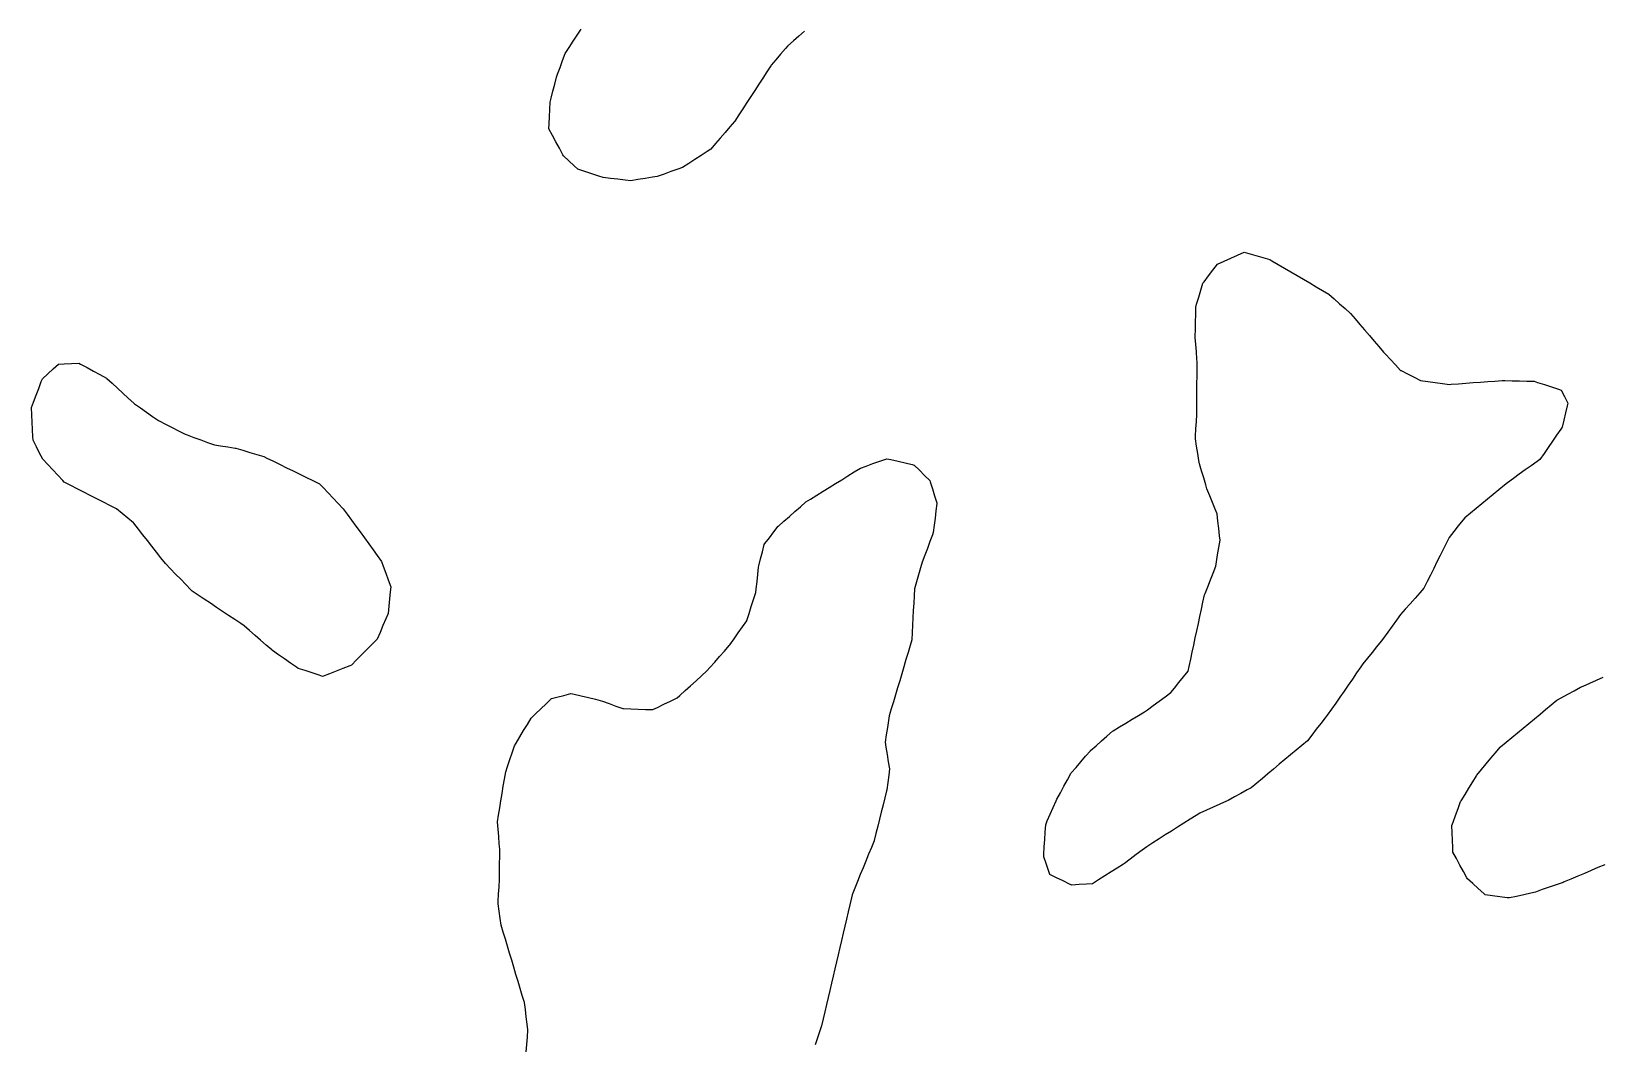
# Model space of a CAD drawing. Header units: millimetres. Extents: x 230 to 3347, y 514 to 5196.
# Drawn here: x 2031.3 to 2245.3, y 1634.4 to 1772.9 of the extents above; entities that cross this region are included whole.
import ezdxf

# ---------------------------------------------------------------- set-up
doc = ezdxf.new("R2010")
doc.units = ezdxf.units.MM
for name, color, linetype in [('ALL_HOLES', 1, 'Continuous'), ('OUTLINE_ISLAND_01_HOLE_04', 1, 'Continuous'), ('OUTLINE_ISLAND_01_HOLE_05', 1, 'Continuous'), ('OUTLINE_ISLAND_01_HOLE_08', 1, 'Continuous'), ('OUTLINE_ISLAND_01_HOLE_10', 1, 'Continuous'), ('OUTLINE_ISLAND_01_HOLE_27', 1, 'Continuous')]:
    doc.layers.add(name, color=color, linetype=linetype)

msp = doc.modelspace()

# ---------------------------------------------------------------- linework, layer by layer
at = {"layer": 'ALL_HOLES'}
for points in [[(2136.831, 1772.8568), (2136.0792, 1772.1975), (2135.3274, 1771.5381), (2134.5756, 1770.8787), (2134.2429, 1770.4931), (2133.5896, 1769.7361), (2132.9362, 1768.979), (2132.2829, 1768.2219), (2132.2348, 1768.1478), (2131.6901, 1767.3092), (2131.1454, 1766.4705), (2130.6007, 1765.6319), (2130.056, 1764.7933), (2129.5113, 1763.9547), (2128.9666, 1763.116), (2128.4219, 1762.2774), (2127.8772, 1761.4388), (2127.3325, 1760.6001), (2127.2987, 1760.5605), (2126.6502, 1759.7994), (2126.0016, 1759.0382), (2125.353, 1758.277), (2124.7045, 1757.5158), (2124.0559, 1756.7547), (2123.5566, 1756.4327), (2122.7161, 1755.8908), (2121.8756, 1755.349), (2121.0352, 1754.8071), (2120.1947, 1754.2652), (2119.5497, 1754.0362), (2118.6074, 1753.7015), (2117.665, 1753.3669), (2116.7227, 1753.0322), (2116.0712, 1752.9277), (2115.0839, 1752.7692), (2114.0965, 1752.6107), (2113.1092, 1752.4522), (2112.3514, 1752.5384), (2111.3579, 1752.6514), (2110.3643, 1752.7645), (2109.3707, 1752.8775), (2108.7638, 1753.0761), (2107.8134, 1753.3871), (2106.863, 1753.6981), (2105.9125, 1754.009), (2105.3817, 1754.5043), (2104.6504, 1755.1865), (2103.9192, 1755.8686), (2103.846, 1756.0041), (2103.37, 1756.8835), (2102.894, 1757.763), (2102.4181, 1758.6424), (2101.9421, 1759.5219), (2101.9719, 1760.1992), (2102.0159, 1761.1982), (2102.06, 1762.1972), (2102.104, 1763.1963), (2102.2354, 1763.7071), (2102.4845, 1764.6756), (2102.7335, 1765.6441), (2102.9826, 1766.6125), (2103.1185, 1766.9864), (2103.46, 1767.9263), (2103.8016, 1768.8662), (2104.1431, 1769.8061), (2104.1564, 1769.8263), (2104.7056, 1770.6621), (2105.2547, 1771.4978), (2105.8039, 1772.3335), (2106.353, 1773.1692)], [(2098.8248, 1633.475), (2098.9107, 1634.4714), (2098.9965, 1635.4677), (2099.0824, 1636.464), (2098.9825, 1637.2364), (2098.8541, 1638.2281), (2098.7258, 1639.2199), (2098.5974, 1640.2116), (2098.3087, 1641.1689), (2098.02, 1642.1263), (2097.7312, 1643.0838), (2097.4425, 1644.0412), (2097.1537, 1644.9986), (2096.865, 1645.956), (2096.5763, 1646.9134), (2096.2875, 1647.8708), (2095.9988, 1648.8282), (2095.71, 1649.7856), (2095.4213, 1650.743), (2095.2853, 1651.6804), (2095.1417, 1652.67), (2094.9981, 1653.6596), (2095.0171, 1653.9908), (2095.0743, 1654.9892), (2095.1315, 1655.9876), (2095.1886, 1656.9859), (2095.1902, 1657.1221), (2095.2014, 1658.122), (2095.2127, 1659.1219), (2095.2239, 1660.1219), (2095.2352, 1661.1218), (2095.1697, 1661.865), (2095.082, 1662.8611), (2094.9943, 1663.8573), (2094.9066, 1664.8534), (2095.0611, 1665.791), (2095.2238, 1666.7777), (2095.3865, 1667.7644), (2095.5492, 1668.7511), (2095.7119, 1669.7377), (2095.8745, 1670.7244), (2096.0372, 1671.7111), (2096.2767, 1672.4219), (2096.5959, 1673.3696), (2096.9152, 1674.3172), (2097.2344, 1675.2649), (2097.4485, 1675.6184), (2097.9664, 1676.4738), (2098.4844, 1677.3292), (2099.0024, 1678.1846), (2099.5203, 1679.04), (2100.1229, 1679.6196), (2100.8437, 1680.3127), (2101.5645, 1681.0059), (2102.2853, 1681.699), (2103.0169, 1681.8913), (2103.9841, 1682.1455), (2104.9513, 1682.3996), (2105.3883, 1682.2967), (2106.3617, 1682.0673), (2107.335, 1681.838), (2108.3084, 1681.6086), (2109.2817, 1681.3793), (2110.1539, 1681.0494), (2111.0892, 1680.6956), (2112.0245, 1680.3418), (2112.1155, 1680.3386), (2113.1149, 1680.3035), (2114.1143, 1680.2684), (2115.1136, 1680.2334), (2116.113, 1680.1983), (2116.7534, 1680.5066), (2117.6544, 1680.9404), (2118.5554, 1681.3742), (2119.4564, 1681.808), (2119.8086, 1682.1267), (2120.5502, 1682.7975), (2121.2917, 1683.4684), (2122.0333, 1684.1393), (2122.7748, 1684.8102), (2123.5164, 1685.4811), (2123.9319, 1685.9512), (2124.5942, 1686.7004), (2125.2564, 1687.4497), (2125.9187, 1688.199), (2126.581, 1688.9482), (2126.6599, 1689.0609), (2127.2335, 1689.88), (2127.8071, 1690.6992), (2128.3808, 1691.5183), (2128.9544, 1692.3374), (2128.9675, 1692.3779), (2129.2741, 1693.3297), (2129.5807, 1694.2815), (2129.8874, 1695.2334), (2130.194, 1696.1852), (2130.2512, 1696.6947), (2130.3627, 1697.6884), (2130.4742, 1698.6822), (2130.5857, 1699.676), (2130.6229, 1699.83), (2130.858, 1700.802), (2131.0931, 1701.774), (2131.3283, 1702.7459), (2131.4424, 1702.8945), (2132.0517, 1703.6875), (2132.6609, 1704.4805), (2133.2702, 1705.2734), (2133.2807, 1705.2827), (2134.0329, 1705.9417), (2134.7851, 1706.6006), (2135.5372, 1707.2596), (2136.2894, 1707.9186), (2137.0416, 1708.5775), (2137.6782, 1708.9724), (2138.5281, 1709.4994), (2139.3779, 1710.0265), (2140.2278, 1710.5535), (2141.0776, 1711.0805), (2141.9274, 1711.6076), (2142.7773, 1712.1346), (2143.6271, 1712.6616), (2144.477, 1713.1887), (2145.2592, 1713.4684), (2146.2008, 1713.8051), (2147.1424, 1714.1418), (2148.084, 1714.4785), (2148.6446, 1714.3496), (2149.6191, 1714.1255), (2150.5937, 1713.9013), (2151.5682, 1713.6772), (2151.8434, 1713.6139), (2152.5505, 1712.9068), (2153.2576, 1712.1997), (2153.9647, 1711.4926), (2154.0247, 1711.3025), (2154.3254, 1710.3488), (2154.6262, 1709.3952), (2154.927, 1708.4415), (2154.9172, 1708.359), (2154.799, 1707.366), (2154.6807, 1706.373), (2154.5625, 1705.38), (2154.4443, 1704.387), (2154.3339, 1704.0953), (2153.9801, 1703.16), (2153.6262, 1702.2247), (2153.2723, 1701.2894), (2152.9185, 1700.3541), (2152.6928, 1699.5762), (2152.4141, 1698.6158), (2152.1354, 1697.6554), (2151.8568, 1696.695), (2151.81, 1695.744), (2151.7609, 1694.7452), (2151.7118, 1693.7464), (2151.6626, 1692.7476), (2151.6135, 1691.7488), (2151.5644, 1690.75), (2151.5153, 1689.7513), (2151.2746, 1688.9434), (2150.9891, 1687.985), (2150.7036, 1687.0266), (2150.4181, 1686.0682), (2150.1326, 1685.1098), (2149.8471, 1684.1515), (2149.5616, 1683.1931), (2149.2761, 1682.2347), (2148.9906, 1681.2763), (2148.7051, 1680.3179), (2148.4196, 1679.3596), (2148.3209, 1678.7296), (2148.166, 1677.7417), (2148.0111, 1676.7537), (2147.8562, 1675.7658), (2147.9727, 1675.0595), (2148.1353, 1674.0728), (2148.298, 1673.0861), (2148.4607, 1672.0995), (2148.3495, 1671.2504), (2148.2196, 1670.2589), (2148.0898, 1669.2673), (2148.0523, 1669.1161), (2147.8116, 1668.1455), (2147.5708, 1667.1749), (2147.3301, 1666.2043), (2147.0894, 1665.2337), (2146.8486, 1664.2631), (2146.6079, 1663.2925), (2146.3672, 1662.3219), (2146.3577, 1662.2986), (2145.9806, 1661.3724), (2145.6034, 1660.4463), (2145.2263, 1659.5201), (2144.8491, 1658.594), (2144.472, 1657.6678), (2144.0949, 1656.7417), (2143.7177, 1655.8155), (2143.3406, 1654.8894), (2143.2525, 1654.5132), (2143.0245, 1653.5395), (2142.7965, 1652.5659), (2142.5686, 1651.5922), (2142.3406, 1650.6186), (2142.1126, 1649.6449), (2141.8846, 1648.6712), (2141.6566, 1647.6976), (2141.4287, 1646.7239), (2141.2007, 1645.7502), (2140.9727, 1644.7766), (2140.7447, 1643.8029), (2140.5167, 1642.8292), (2140.2888, 1641.8556), (2140.0608, 1640.8819), (2139.8328, 1639.9082), (2139.6048, 1638.9346), (2139.3768, 1637.9609), (2139.1489, 1636.9872), (2138.9356, 1636.3322), (2138.6261, 1635.3813), (2138.3166, 1634.4304)], [(2246.1361, 1659.0094), (2245.2161, 1658.6177), (2244.296, 1658.2259), (2243.3759, 1657.8342), (2242.4559, 1657.4424), (2241.5358, 1657.0507), (2240.6157, 1656.6589), (2240.4483, 1656.6004), (2239.5043, 1656.2703), (2238.5604, 1655.9402), (2237.6164, 1655.6101), (2236.6725, 1655.28), (2236.0495, 1655.1379), (2235.0746, 1654.9155), (2234.0996, 1654.6931), (2233.1247, 1654.4707), (2232.8007, 1654.5128), (2231.809, 1654.6418), (2230.8174, 1654.7707), (2229.8257, 1654.8996), (2229.6204, 1655.0857), (2228.8794, 1655.7573), (2228.1384, 1656.4288), (2227.3974, 1657.1003), (2227.3321, 1657.2198), (2226.8528, 1658.0974), (2226.3734, 1658.9751), (2225.894, 1659.8527), (2225.4147, 1660.7303), (2225.3885, 1661.3772), (2225.348, 1662.3763), (2225.3075, 1663.3755), (2225.2671, 1664.3747), (2225.4296, 1664.8171), (2225.7745, 1665.7557), (2226.1195, 1666.6944), (2226.4644, 1667.633), (2226.5429, 1667.7614), (2227.0646, 1668.6146), (2227.5863, 1669.4677), (2228.108, 1670.3209), (2228.6297, 1671.174), (2228.6815, 1671.2367), (2229.3183, 1672.0077), (2229.9552, 1672.7787), (2230.5921, 1673.5497), (2231.2289, 1674.3206), (2231.8658, 1675.0916), (2231.9074, 1675.126), (2232.6782, 1675.7632), (2233.4489, 1676.4004), (2234.2196, 1677.0376), (2234.9903, 1677.6748), (2235.761, 1678.3119), (2236.5317, 1678.9491), (2237.3024, 1679.5863), (2238.0731, 1680.2235), (2238.8439, 1680.8607), (2239.6146, 1681.4979), (2240.2147, 1681.824), (2241.0933, 1682.3015), (2241.972, 1682.779), (2242.8506, 1683.2565), (2243.2075, 1683.4148), (2244.1216, 1683.8204), (2245.0356, 1684.2259), (2245.9497, 1684.6315)]]:
    msp.add_lwpolyline(points, dxfattribs=at)
for points in [[(2240.1949, 1723.8599), (2240.6421, 1722.9654), (2241.0893, 1722.071), (2241.0069, 1721.7094), (2240.7845, 1720.7345), (2240.5622, 1719.7595), (2240.3398, 1718.7845), (2240.1421, 1718.498), (2239.5741, 1717.675), (2239.0062, 1716.8519), (2238.4382, 1716.0289), (2237.8703, 1715.2058), (2237.3023, 1714.3828), (2236.9168, 1714.1071), (2236.1034, 1713.5255), (2235.2899, 1712.9439), (2234.4765, 1712.3623), (2233.663, 1711.7806), (2232.8496, 1711.199), (2232.4391, 1710.8617), (2231.6664, 1710.2269), (2230.8938, 1709.592), (2230.1212, 1708.9572), (2229.3485, 1708.3224), (2228.5759, 1707.6875), (2227.8032, 1707.0527), (2227.0306, 1706.4178), (2226.7638, 1706.0819), (2226.1419, 1705.2988), (2225.5201, 1704.5157), (2224.8982, 1703.7326), (2224.5654, 1703.0621), (2224.1208, 1702.1663), (2223.6762, 1701.2706), (2223.2316, 1700.3748), (2222.7871, 1699.4791), (2222.3425, 1698.5834), (2221.8979, 1697.6876), (2221.4533, 1696.7919), (2220.8949, 1696.1637), (2220.2306, 1695.4162), (2219.5662, 1694.6688), (2218.9018, 1693.9214), (2218.2375, 1693.174), (2217.6957, 1692.4182), (2217.1131, 1691.6055), (2216.5304, 1690.7928), (2215.9478, 1689.98), (2215.6194, 1689.5697), (2214.9945, 1688.789), (2214.3697, 1688.0082), (2213.7448, 1687.2275), (2213.1199, 1686.4468), (2212.8265, 1686.0252), (2212.2552, 1685.2045), (2211.6839, 1684.3837), (2211.1126, 1683.563), (2210.5413, 1682.7423), (2209.97, 1681.9215), (2209.3987, 1681.1008), (2208.8274, 1680.28), (2208.2561, 1679.4593), (2207.9774, 1679.0991), (2207.3655, 1678.3082), (2206.7536, 1677.5173), (2206.1417, 1676.7263), (2205.5298, 1675.9354), (2205.5253, 1675.9317), (2204.7571, 1675.2916), (2203.9888, 1674.6514), (2203.2206, 1674.0113), (2202.4523, 1673.3711), (2201.6841, 1672.731), (2200.9159, 1672.0908), (2200.1476, 1671.4506), (2199.3794, 1670.8105), (2198.6111, 1670.1703), (2197.8429, 1669.5302), (2197.3223, 1669.2444), (2196.4457, 1668.7632), (2195.5691, 1668.2819), (2194.6925, 1667.8007), (2194.4972, 1667.7132), (2193.5847, 1667.3041), (2192.6722, 1666.8951), (2191.7596, 1666.4861), (2190.8471, 1666.077), (2190.3456, 1665.7595), (2189.5007, 1665.2246), (2188.6558, 1664.6897), (2187.8109, 1664.1548), (2186.966, 1663.6199), (2186.1211, 1663.0849), (2185.2762, 1662.55), (2184.4313, 1662.0151), (2183.5864, 1661.4802), (2182.9445, 1660.9948), (2182.1469, 1660.3916), (2181.3492, 1659.7885), (2180.5516, 1659.1854), (2180.4029, 1659.0917), (2179.5569, 1658.5586), (2178.7109, 1658.0254), (2177.8648, 1657.4923), (2177.0188, 1656.9592), (2176.1728, 1656.4261), (2175.3427, 1656.365), (2174.3454, 1656.2917), (2173.3481, 1656.2184), (2173.0586, 1656.3586), (2172.1587, 1656.7947), (2171.2588, 1657.2307), (2170.3588, 1657.6667), (2170.1687, 1658.2184), (2169.8429, 1659.1638), (2169.517, 1660.1092), (2169.5402, 1660.4796), (2169.6024, 1661.4777), (2169.6647, 1662.4758), (2169.727, 1663.4738), (2169.7892, 1664.4719), (2170.0141, 1664.9935), (2170.41, 1665.9118), (2170.8059, 1666.8301), (2171.2018, 1667.7484), (2171.325, 1667.9744), (2171.8036, 1668.8525), (2172.2823, 1669.7305), (2172.7609, 1670.6085), (2173.2395, 1671.4866), (2173.2922, 1671.5479), (2173.9444, 1672.306), (2174.5966, 1673.064), (2175.2487, 1673.8221), (2175.9009, 1674.5802), (2175.9218, 1674.5987), (2176.6686, 1675.2637), (2177.4155, 1675.9287), (2178.1623, 1676.5937), (2178.9092, 1677.2587), (2179.0213, 1677.3264), (2179.8771, 1677.8436), (2180.733, 1678.3607), (2181.5889, 1678.8779), (2182.4448, 1679.395), (2183.3007, 1679.9122), (2183.6769, 1680.1877), (2184.4836, 1680.7787), (2185.2903, 1681.3697), (2186.097, 1681.9606), (2186.9037, 1682.5516), (2187.3657, 1683.1243), (2187.9936, 1683.9026), (2188.6214, 1684.681), (2189.2492, 1685.4593), (2189.3859, 1686.0958), (2189.5958, 1687.0735), (2189.8058, 1688.0512), (2190.0157, 1689.0289), (2190.2256, 1690.0066), (2190.4356, 1690.9843), (2190.6455, 1691.9621), (2190.8555, 1692.9398), (2191.0654, 1693.9175), (2191.2753, 1694.8952), (2191.4853, 1695.8729), (2191.5602, 1696.065), (2191.9236, 1696.9967), (2192.2869, 1697.9283), (2192.6503, 1698.86), (2193.0137, 1699.7916), (2193.1104, 1700.3705), (2193.2753, 1701.3569), (2193.4402, 1702.3432), (2193.605, 1703.3295), (2193.5353, 1703.9461), (2193.4229, 1704.9398), (2193.3105, 1705.9334), (2193.1981, 1706.9271), (2192.9383, 1707.5708), (2192.5641, 1708.4981), (2192.1898, 1709.4255), (2191.8156, 1710.3528), (2191.655, 1710.8921), (2191.3695, 1711.8505), (2191.0841, 1712.8088), (2190.7987, 1713.7672), (2190.7249, 1714.2203), (2190.5643, 1715.2073), (2190.4037, 1716.1943), (2190.243, 1717.1813), (2190.2632, 1717.5407), (2190.3192, 1718.5391), (2190.3751, 1719.5375), (2190.4311, 1720.536), (2190.4322, 1720.7303), (2190.438, 1721.7303), (2190.4437, 1722.7303), (2190.4495, 1723.7303), (2190.4552, 1724.7303), (2190.4609, 1725.7303), (2190.4667, 1726.7302), (2190.4724, 1727.7302), (2190.4459, 1728.0643), (2190.3669, 1729.0612), (2190.288, 1730.0581), (2190.209, 1731.0549), (2190.2117, 1731.1847), (2190.2327, 1732.1845), (2190.2536, 1733.1842), (2190.2746, 1734.184), (2190.2956, 1735.1838), (2190.41, 1735.565), (2190.6973, 1736.5228), (2190.9847, 1737.4806), (2191.2721, 1738.4385), (2191.4302, 1738.6478), (2192.0329, 1739.4457), (2192.6356, 1740.2437), (2193.2382, 1741.0417), (2193.2463, 1741.0454), (2194.1567, 1741.4592), (2195.067, 1741.873), (2195.9774, 1742.2868), (2196.8878, 1742.7006), (2197.5243, 1742.5168), (2198.4851, 1742.2395), (2199.4458, 1741.9621), (2200.4066, 1741.6847), (2200.684, 1741.5218), (2201.5463, 1741.0153), (2202.4086, 1740.5089), (2203.2709, 1740.0025), (2204.1332, 1739.4961), (2204.9955, 1738.9897), (2205.8578, 1738.4832), (2206.72, 1737.9768), (2207.5823, 1737.4704), (2208.4446, 1736.964), (2209.1885, 1736.303), (2209.9361, 1735.6388), (2210.6837, 1734.9746), (2211.4312, 1734.3104), (2212.0453, 1733.5919), (2212.695, 1732.8317), (2213.3448, 1732.0715), (2213.9945, 1731.3113), (2214.6442, 1730.5512), (2215.2939, 1729.791), (2215.9436, 1729.0308), (2216.2049, 1728.7484), (2216.884, 1728.0144), (2217.5632, 1727.2804), (2218.2423, 1726.5464), (2218.3191, 1726.5074), (2219.2111, 1726.0554), (2220.1031, 1725.6034), (2220.9951, 1725.1513), (2220.996, 1725.1512), (2221.9876, 1725.022), (2222.9793, 1724.8928), (2223.9709, 1724.7636), (2224.9625, 1724.6344), (2225.1683, 1724.6493), (2226.1657, 1724.7218), (2227.163, 1724.7942), (2228.1604, 1724.8666), (2229.1578, 1724.939), (2230.1552, 1725.0114), (2231.1525, 1725.0838), (2232.1499, 1725.1562), (2232.4937, 1725.1477), (2233.4934, 1725.1228), (2234.4931, 1725.098), (2235.4928, 1725.0732), (2236.4925, 1725.0484), (2236.958, 1724.899), (2237.9101, 1724.5933), (2238.8623, 1724.2876), (2239.8144, 1723.982)], [(2032.7539, 1725.3717), (2033.4867, 1726.0521), (2034.2195, 1726.7326), (2034.9523, 1727.413), (2035.7427, 1727.445), (2036.7419, 1727.4855), (2037.741, 1727.5259), (2037.9833, 1727.3944), (2038.8621, 1726.9173), (2039.741, 1726.4402), (2040.6198, 1725.9631), (2041.4986, 1725.486), (2041.5402, 1725.448), (2042.2787, 1724.7738), (2043.0172, 1724.0995), (2043.7557, 1723.4253), (2044.4942, 1722.751), (2045.2328, 1722.0768), (2045.361, 1721.9865), (2046.1789, 1721.4111), (2046.9967, 1720.8356), (2047.8146, 1720.2602), (2048.6324, 1719.6848), (2048.7057, 1719.6469), (2049.5944, 1719.1883), (2050.483, 1718.7297), (2051.3716, 1718.2711), (2052.2603, 1717.8124), (2052.5131, 1717.721), (2053.4534, 1717.3808), (2054.3938, 1717.0406), (2055.3341, 1716.7004), (2056.2745, 1716.3602), (2057.0918, 1716.2356), (2058.0804, 1716.0848), (2059.069, 1715.934), (2059.1589, 1715.9073), (2060.1176, 1715.6229), (2061.0763, 1715.3384), (2062.035, 1715.0539), (2062.9937, 1714.7695), (2063.4252, 1714.5592), (2064.3242, 1714.1213), (2065.2232, 1713.6834), (2066.1222, 1713.2454), (2067.0213, 1712.8075), (2067.9203, 1712.3695), (2068.8193, 1711.9316), (2069.7183, 1711.4936), (2070.6173, 1711.0557), (2071.1007, 1710.5429), (2071.7866, 1709.8153), (2072.4726, 1709.0876), (2073.1585, 1708.36), (2073.8445, 1707.6323), (2074.3807, 1706.8969), (2074.9699, 1706.0889), (2075.5591, 1705.2809), (2076.1483, 1704.4729), (2076.7374, 1703.6649), (2077.3266, 1702.8569), (2077.9158, 1702.0489), (2078.505, 1701.2409), (2079.0942, 1700.4329), (2079.3254, 1699.7906), (2079.6643, 1698.8498), (2080.0031, 1697.9089), (2080.3419, 1696.9681), (2080.2755, 1696.3106), (2080.1749, 1695.3157), (2080.0742, 1694.3207), (2079.9736, 1693.3258), (2079.6632, 1692.5942), (2079.2726, 1691.6736), (2078.882, 1690.753), (2078.4914, 1689.8325), (2078.4834, 1689.8244), (2077.778, 1689.1156), (2077.0726, 1688.4067), (2076.3672, 1687.6979), (2075.6619, 1686.9891), (2074.9565, 1686.2803), (2074.7468, 1686.1982), (2073.8155, 1685.8339), (2072.8842, 1685.4697), (2071.9529, 1685.1054), (2071.0216, 1684.7411), (2070.5564, 1684.8952), (2069.6071, 1685.2097), (2068.6579, 1685.5242), (2067.7086, 1685.8387), (2067.4833, 1685.9945), (2066.6608, 1686.5633), (2065.8384, 1687.1321), (2065.0159, 1687.7008), (2064.1934, 1688.2696), (2064.0822, 1688.3663), (2063.3275, 1689.0224), (2062.5728, 1689.6785), (2061.8181, 1690.3346), (2061.0635, 1690.9907), (2060.3088, 1691.6468), (2059.8564, 1691.9492), (2059.0251, 1692.5049), (2058.1937, 1693.0607), (2057.3623, 1693.6164), (2056.531, 1694.1721), (2055.6996, 1694.7278), (2054.8682, 1695.2836), (2054.0369, 1695.8393), (2053.2055, 1696.395), (2053.0383, 1696.568), (2052.3433, 1697.287), (2051.6483, 1698.0061), (2050.9534, 1698.7251), (2050.2584, 1699.4441), (2049.5634, 1700.1632), (2048.9577, 1700.9356), (2048.3406, 1701.7225), (2047.7235, 1702.5094), (2047.1065, 1703.2963), (2046.4894, 1704.0832), (2045.8723, 1704.8701), (2045.2552, 1705.657), (2045.2037, 1705.7), (2044.4358, 1706.3406), (2043.6679, 1706.9811), (2042.9, 1707.6216), (2042.8675, 1707.6382), (2041.9767, 1708.0927), (2041.0859, 1708.5471), (2040.1952, 1709.0016), (2039.3044, 1709.456), (2038.4136, 1709.9105), (2037.5228, 1710.3649), (2036.6321, 1710.8194), (2035.7413, 1711.2738), (2035.5454, 1711.4824), (2034.8607, 1712.2112), (2034.176, 1712.94), (2033.4913, 1713.6689), (2032.8066, 1714.3977), (2032.3884, 1715.2207), (2031.9355, 1716.1122), (2031.4826, 1717.0037), (2031.4584, 1717.4722), (2031.407, 1718.4708), (2031.3556, 1719.4695), (2031.3042, 1720.4682), (2031.2528, 1721.4669), (2031.5364, 1722.2045), (2031.8952, 1723.1379), (2032.254, 1724.0713), (2032.6128, 1725.0048)]]:
    msp.add_lwpolyline(points, close=True, dxfattribs=at)
at = {"layer": 'OUTLINE_ISLAND_01_HOLE_04'}
msp.add_lwpolyline([(2246.1361, 1659.0094), (2245.2161, 1658.6177), (2244.296, 1658.2259), (2243.3759, 1657.8342), (2242.4559, 1657.4424), (2241.5358, 1657.0507), (2240.6157, 1656.6589), (2240.4483, 1656.6004), (2239.5043, 1656.2703), (2238.5604, 1655.9402), (2237.6164, 1655.6101), (2236.6725, 1655.28), (2236.0495, 1655.1379), (2235.0746, 1654.9155), (2234.0996, 1654.6931), (2233.1247, 1654.4707), (2232.8007, 1654.5128), (2231.809, 1654.6418), (2230.8174, 1654.7707), (2229.8257, 1654.8996), (2229.6204, 1655.0857), (2228.8794, 1655.7573), (2228.1384, 1656.4288), (2227.3974, 1657.1003), (2227.3321, 1657.2198), (2226.8528, 1658.0974), (2226.3734, 1658.9751), (2225.894, 1659.8527), (2225.4147, 1660.7303), (2225.3885, 1661.3772), (2225.348, 1662.3763), (2225.3075, 1663.3755), (2225.2671, 1664.3747), (2225.4296, 1664.8171), (2225.7745, 1665.7557), (2226.1195, 1666.6944), (2226.4644, 1667.633), (2226.5429, 1667.7614), (2227.0646, 1668.6146), (2227.5863, 1669.4677), (2228.108, 1670.3209), (2228.6297, 1671.174), (2228.6815, 1671.2367), (2229.3183, 1672.0077), (2229.9552, 1672.7787), (2230.5921, 1673.5497), (2231.2289, 1674.3206), (2231.8658, 1675.0916), (2231.9074, 1675.126), (2232.6782, 1675.7632), (2233.4489, 1676.4004), (2234.2196, 1677.0376), (2234.9903, 1677.6748), (2235.761, 1678.3119), (2236.5317, 1678.9491), (2237.3024, 1679.5863), (2238.0731, 1680.2235), (2238.8439, 1680.8607), (2239.6146, 1681.4979), (2240.2147, 1681.824), (2241.0933, 1682.3015), (2241.972, 1682.779), (2242.8506, 1683.2565), (2243.2075, 1683.4148), (2244.1216, 1683.8204), (2245.0356, 1684.2259), (2245.9497, 1684.6315)], dxfattribs=at)
at = {"layer": 'OUTLINE_ISLAND_01_HOLE_05'}
msp.add_lwpolyline([(2098.8248, 1633.475), (2098.9107, 1634.4714), (2098.9965, 1635.4677), (2099.0824, 1636.464), (2098.9825, 1637.2364), (2098.8541, 1638.2281), (2098.7258, 1639.2199), (2098.5974, 1640.2116), (2098.3087, 1641.1689), (2098.02, 1642.1263), (2097.7312, 1643.0838), (2097.4425, 1644.0412), (2097.1537, 1644.9986), (2096.865, 1645.956), (2096.5763, 1646.9134), (2096.2875, 1647.8708), (2095.9988, 1648.8282), (2095.71, 1649.7856), (2095.4213, 1650.743), (2095.2853, 1651.6804), (2095.1417, 1652.67), (2094.9981, 1653.6596), (2095.0171, 1653.9908), (2095.0743, 1654.9892), (2095.1315, 1655.9876), (2095.1886, 1656.9859), (2095.1902, 1657.1221), (2095.2014, 1658.122), (2095.2127, 1659.1219), (2095.2239, 1660.1219), (2095.2352, 1661.1218), (2095.1697, 1661.865), (2095.082, 1662.8611), (2094.9943, 1663.8573), (2094.9066, 1664.8534), (2095.0611, 1665.791), (2095.2238, 1666.7777), (2095.3865, 1667.7644), (2095.5492, 1668.7511), (2095.7119, 1669.7377), (2095.8745, 1670.7244), (2096.0372, 1671.7111), (2096.2767, 1672.4219), (2096.5959, 1673.3696), (2096.9152, 1674.3172), (2097.2344, 1675.2649), (2097.4485, 1675.6184), (2097.9664, 1676.4738), (2098.4844, 1677.3292), (2099.0024, 1678.1846), (2099.5203, 1679.04), (2100.1229, 1679.6196), (2100.8437, 1680.3127), (2101.5645, 1681.0059), (2102.2853, 1681.699), (2103.0169, 1681.8913), (2103.9841, 1682.1455), (2104.9513, 1682.3996), (2105.3883, 1682.2967), (2106.3617, 1682.0673), (2107.335, 1681.838), (2108.3084, 1681.6086), (2109.2817, 1681.3793), (2110.1539, 1681.0494), (2111.0892, 1680.6956), (2112.0245, 1680.3418), (2112.1155, 1680.3386), (2113.1149, 1680.3035), (2114.1143, 1680.2684), (2115.1136, 1680.2334), (2116.113, 1680.1983), (2116.7534, 1680.5066), (2117.6544, 1680.9404), (2118.5554, 1681.3742), (2119.4564, 1681.808), (2119.8086, 1682.1267), (2120.5502, 1682.7975), (2121.2917, 1683.4684), (2122.0333, 1684.1393), (2122.7748, 1684.8102), (2123.5164, 1685.4811), (2123.9319, 1685.9512), (2124.5942, 1686.7004), (2125.2564, 1687.4497), (2125.9187, 1688.199), (2126.581, 1688.9482), (2126.6599, 1689.0609), (2127.2335, 1689.88), (2127.8071, 1690.6992), (2128.3808, 1691.5183), (2128.9544, 1692.3374), (2128.9675, 1692.3779), (2129.2741, 1693.3297), (2129.5807, 1694.2815), (2129.8874, 1695.2334), (2130.194, 1696.1852), (2130.2512, 1696.6947), (2130.3627, 1697.6884), (2130.4742, 1698.6822), (2130.5857, 1699.676), (2130.6229, 1699.83), (2130.858, 1700.802), (2131.0931, 1701.774), (2131.3283, 1702.7459), (2131.4424, 1702.8945), (2132.0517, 1703.6875), (2132.6609, 1704.4805), (2133.2702, 1705.2734), (2133.2807, 1705.2827), (2134.0329, 1705.9417), (2134.7851, 1706.6006), (2135.5372, 1707.2596), (2136.2894, 1707.9186), (2137.0416, 1708.5775), (2137.6782, 1708.9724), (2138.5281, 1709.4994), (2139.3779, 1710.0265), (2140.2278, 1710.5535), (2141.0776, 1711.0805), (2141.9274, 1711.6076), (2142.7773, 1712.1346), (2143.6271, 1712.6616), (2144.477, 1713.1887), (2145.2592, 1713.4684), (2146.2008, 1713.8051), (2147.1424, 1714.1418), (2148.084, 1714.4785), (2148.6446, 1714.3496), (2149.6191, 1714.1255), (2150.5937, 1713.9013), (2151.5682, 1713.6772), (2151.8434, 1713.6139), (2152.5505, 1712.9068), (2153.2576, 1712.1997), (2153.9647, 1711.4926), (2154.0247, 1711.3025), (2154.3254, 1710.3488), (2154.6262, 1709.3952), (2154.927, 1708.4415), (2154.9172, 1708.359), (2154.799, 1707.366), (2154.6807, 1706.373), (2154.5625, 1705.38), (2154.4443, 1704.387), (2154.3339, 1704.0953), (2153.9801, 1703.16), (2153.6262, 1702.2247), (2153.2723, 1701.2894), (2152.9185, 1700.3541), (2152.6928, 1699.5762), (2152.4141, 1698.6158), (2152.1354, 1697.6554), (2151.8568, 1696.695), (2151.81, 1695.744), (2151.7609, 1694.7452), (2151.7118, 1693.7464), (2151.6626, 1692.7476), (2151.6135, 1691.7488), (2151.5644, 1690.75), (2151.5153, 1689.7513), (2151.2746, 1688.9434), (2150.9891, 1687.985), (2150.7036, 1687.0266), (2150.4181, 1686.0682), (2150.1326, 1685.1098), (2149.8471, 1684.1515), (2149.5616, 1683.1931), (2149.2761, 1682.2347), (2148.9906, 1681.2763), (2148.7051, 1680.3179), (2148.4196, 1679.3596), (2148.3209, 1678.7296), (2148.166, 1677.7417), (2148.0111, 1676.7537), (2147.8562, 1675.7658), (2147.9727, 1675.0595), (2148.1353, 1674.0728), (2148.298, 1673.0861), (2148.4607, 1672.0995), (2148.3495, 1671.2504), (2148.2196, 1670.2589), (2148.0898, 1669.2673), (2148.0523, 1669.1161), (2147.8116, 1668.1455), (2147.5708, 1667.1749), (2147.3301, 1666.2043), (2147.0894, 1665.2337), (2146.8486, 1664.2631), (2146.6079, 1663.2925), (2146.3672, 1662.3219), (2146.3577, 1662.2986), (2145.9806, 1661.3724), (2145.6034, 1660.4463), (2145.2263, 1659.5201), (2144.8491, 1658.594), (2144.472, 1657.6678), (2144.0949, 1656.7417), (2143.7177, 1655.8155), (2143.3406, 1654.8894), (2143.2525, 1654.5132), (2143.0245, 1653.5395), (2142.7965, 1652.5659), (2142.5686, 1651.5922), (2142.3406, 1650.6186), (2142.1126, 1649.6449), (2141.8846, 1648.6712), (2141.6566, 1647.6976), (2141.4287, 1646.7239), (2141.2007, 1645.7502), (2140.9727, 1644.7766), (2140.7447, 1643.8029), (2140.5167, 1642.8292), (2140.2888, 1641.8556), (2140.0608, 1640.8819), (2139.8328, 1639.9082), (2139.6048, 1638.9346), (2139.3768, 1637.9609), (2139.1489, 1636.9872), (2138.9356, 1636.3322), (2138.6261, 1635.3813), (2138.3166, 1634.4304)], dxfattribs=at)
at = {"layer": 'OUTLINE_ISLAND_01_HOLE_08'}
msp.add_lwpolyline([(2032.7539, 1725.3717), (2033.4867, 1726.0521), (2034.2195, 1726.7326), (2034.9523, 1727.413), (2035.7427, 1727.445), (2036.7419, 1727.4855), (2037.741, 1727.5259), (2037.9833, 1727.3944), (2038.8621, 1726.9173), (2039.741, 1726.4402), (2040.6198, 1725.9631), (2041.4986, 1725.486), (2041.5402, 1725.448), (2042.2787, 1724.7738), (2043.0172, 1724.0995), (2043.7557, 1723.4253), (2044.4942, 1722.751), (2045.2328, 1722.0768), (2045.361, 1721.9865), (2046.1789, 1721.4111), (2046.9967, 1720.8356), (2047.8146, 1720.2602), (2048.6324, 1719.6848), (2048.7057, 1719.6469), (2049.5944, 1719.1883), (2050.483, 1718.7297), (2051.3716, 1718.2711), (2052.2603, 1717.8124), (2052.5131, 1717.721), (2053.4534, 1717.3808), (2054.3938, 1717.0406), (2055.3341, 1716.7004), (2056.2745, 1716.3602), (2057.0918, 1716.2356), (2058.0804, 1716.0848), (2059.069, 1715.934), (2059.1589, 1715.9073), (2060.1176, 1715.6229), (2061.0763, 1715.3384), (2062.035, 1715.0539), (2062.9937, 1714.7695), (2063.4252, 1714.5592), (2064.3242, 1714.1213), (2065.2232, 1713.6834), (2066.1222, 1713.2454), (2067.0213, 1712.8075), (2067.9203, 1712.3695), (2068.8193, 1711.9316), (2069.7183, 1711.4936), (2070.6173, 1711.0557), (2071.1007, 1710.5429), (2071.7866, 1709.8153), (2072.4726, 1709.0876), (2073.1585, 1708.36), (2073.8445, 1707.6323), (2074.3807, 1706.8969), (2074.9699, 1706.0889), (2075.5591, 1705.2809), (2076.1483, 1704.4729), (2076.7374, 1703.6649), (2077.3266, 1702.8569), (2077.9158, 1702.0489), (2078.505, 1701.2409), (2079.0942, 1700.4329), (2079.3254, 1699.7906), (2079.6643, 1698.8498), (2080.0031, 1697.9089), (2080.3419, 1696.9681), (2080.2755, 1696.3106), (2080.1749, 1695.3157), (2080.0742, 1694.3207), (2079.9736, 1693.3258), (2079.6632, 1692.5942), (2079.2726, 1691.6736), (2078.882, 1690.753), (2078.4914, 1689.8325), (2078.4834, 1689.8244), (2077.778, 1689.1156), (2077.0726, 1688.4067), (2076.3672, 1687.6979), (2075.6619, 1686.9891), (2074.9565, 1686.2803), (2074.7468, 1686.1982), (2073.8155, 1685.8339), (2072.8842, 1685.4697), (2071.9529, 1685.1054), (2071.0216, 1684.7411), (2070.5564, 1684.8952), (2069.6071, 1685.2097), (2068.6579, 1685.5242), (2067.7086, 1685.8387), (2067.4833, 1685.9945), (2066.6608, 1686.5633), (2065.8384, 1687.1321), (2065.0159, 1687.7008), (2064.1934, 1688.2696), (2064.0822, 1688.3663), (2063.3275, 1689.0224), (2062.5728, 1689.6785), (2061.8181, 1690.3346), (2061.0635, 1690.9907), (2060.3088, 1691.6468), (2059.8564, 1691.9492), (2059.0251, 1692.5049), (2058.1937, 1693.0607), (2057.3623, 1693.6164), (2056.531, 1694.1721), (2055.6996, 1694.7278), (2054.8682, 1695.2836), (2054.0369, 1695.8393), (2053.2055, 1696.395), (2053.0383, 1696.568), (2052.3433, 1697.287), (2051.6483, 1698.0061), (2050.9534, 1698.7251), (2050.2584, 1699.4441), (2049.5634, 1700.1632), (2048.9577, 1700.9356), (2048.3406, 1701.7225), (2047.7235, 1702.5094), (2047.1065, 1703.2963), (2046.4894, 1704.0832), (2045.8723, 1704.8701), (2045.2552, 1705.657), (2045.2037, 1705.7), (2044.4358, 1706.3406), (2043.6679, 1706.9811), (2042.9, 1707.6216), (2042.8675, 1707.6382), (2041.9767, 1708.0927), (2041.0859, 1708.5471), (2040.1952, 1709.0016), (2039.3044, 1709.456), (2038.4136, 1709.9105), (2037.5228, 1710.3649), (2036.6321, 1710.8194), (2035.7413, 1711.2738), (2035.5454, 1711.4824), (2034.8607, 1712.2112), (2034.176, 1712.94), (2033.4913, 1713.6689), (2032.8066, 1714.3977), (2032.3884, 1715.2207), (2031.9355, 1716.1122), (2031.4826, 1717.0037), (2031.4584, 1717.4722), (2031.407, 1718.4708), (2031.3556, 1719.4695), (2031.3042, 1720.4682), (2031.2528, 1721.4669), (2031.5364, 1722.2045), (2031.8952, 1723.1379), (2032.254, 1724.0713), (2032.6128, 1725.0048)], close=True, dxfattribs=at)
at = {"layer": 'OUTLINE_ISLAND_01_HOLE_10'}
msp.add_lwpolyline([(2240.1949, 1723.8599), (2240.6421, 1722.9654), (2241.0893, 1722.071), (2241.0069, 1721.7094), (2240.7845, 1720.7345), (2240.5622, 1719.7595), (2240.3398, 1718.7845), (2240.1421, 1718.498), (2239.5741, 1717.675), (2239.0062, 1716.8519), (2238.4382, 1716.0289), (2237.8703, 1715.2058), (2237.3023, 1714.3828), (2236.9168, 1714.1071), (2236.1034, 1713.5255), (2235.2899, 1712.9439), (2234.4765, 1712.3623), (2233.663, 1711.7806), (2232.8496, 1711.199), (2232.4391, 1710.8617), (2231.6664, 1710.2269), (2230.8938, 1709.592), (2230.1212, 1708.9572), (2229.3485, 1708.3224), (2228.5759, 1707.6875), (2227.8032, 1707.0527), (2227.0306, 1706.4178), (2226.7638, 1706.0819), (2226.1419, 1705.2988), (2225.5201, 1704.5157), (2224.8982, 1703.7326), (2224.5654, 1703.0621), (2224.1208, 1702.1663), (2223.6762, 1701.2706), (2223.2316, 1700.3748), (2222.7871, 1699.4791), (2222.3425, 1698.5834), (2221.8979, 1697.6876), (2221.4533, 1696.7919), (2220.8949, 1696.1637), (2220.2306, 1695.4162), (2219.5662, 1694.6688), (2218.9018, 1693.9214), (2218.2375, 1693.174), (2217.6957, 1692.4182), (2217.1131, 1691.6055), (2216.5304, 1690.7928), (2215.9478, 1689.98), (2215.6194, 1689.5697), (2214.9945, 1688.789), (2214.3697, 1688.0082), (2213.7448, 1687.2275), (2213.1199, 1686.4468), (2212.8265, 1686.0252), (2212.2552, 1685.2045), (2211.6839, 1684.3837), (2211.1126, 1683.563), (2210.5413, 1682.7423), (2209.97, 1681.9215), (2209.3987, 1681.1008), (2208.8274, 1680.28), (2208.2561, 1679.4593), (2207.9774, 1679.0991), (2207.3655, 1678.3082), (2206.7536, 1677.5173), (2206.1417, 1676.7263), (2205.5298, 1675.9354), (2205.5253, 1675.9317), (2204.7571, 1675.2916), (2203.9888, 1674.6514), (2203.2206, 1674.0113), (2202.4523, 1673.3711), (2201.6841, 1672.731), (2200.9159, 1672.0908), (2200.1476, 1671.4506), (2199.3794, 1670.8105), (2198.6111, 1670.1703), (2197.8429, 1669.5302), (2197.3223, 1669.2444), (2196.4457, 1668.7632), (2195.5691, 1668.2819), (2194.6925, 1667.8007), (2194.4972, 1667.7132), (2193.5847, 1667.3041), (2192.6722, 1666.8951), (2191.7596, 1666.4861), (2190.8471, 1666.077), (2190.3456, 1665.7595), (2189.5007, 1665.2246), (2188.6558, 1664.6897), (2187.8109, 1664.1548), (2186.966, 1663.6199), (2186.1211, 1663.0849), (2185.2762, 1662.55), (2184.4313, 1662.0151), (2183.5864, 1661.4802), (2182.9445, 1660.9948), (2182.1469, 1660.3916), (2181.3492, 1659.7885), (2180.5516, 1659.1854), (2180.4029, 1659.0917), (2179.5569, 1658.5586), (2178.7109, 1658.0254), (2177.8648, 1657.4923), (2177.0188, 1656.9592), (2176.1728, 1656.4261), (2175.3427, 1656.365), (2174.3454, 1656.2917), (2173.3481, 1656.2184), (2173.0586, 1656.3586), (2172.1587, 1656.7947), (2171.2588, 1657.2307), (2170.3588, 1657.6667), (2170.1687, 1658.2184), (2169.8429, 1659.1638), (2169.517, 1660.1092), (2169.5402, 1660.4796), (2169.6024, 1661.4777), (2169.6647, 1662.4758), (2169.727, 1663.4738), (2169.7892, 1664.4719), (2170.0141, 1664.9935), (2170.41, 1665.9118), (2170.8059, 1666.8301), (2171.2018, 1667.7484), (2171.325, 1667.9744), (2171.8036, 1668.8525), (2172.2823, 1669.7305), (2172.7609, 1670.6085), (2173.2395, 1671.4866), (2173.2922, 1671.5479), (2173.9444, 1672.306), (2174.5966, 1673.064), (2175.2487, 1673.8221), (2175.9009, 1674.5802), (2175.9218, 1674.5987), (2176.6686, 1675.2637), (2177.4155, 1675.9287), (2178.1623, 1676.5937), (2178.9092, 1677.2587), (2179.0213, 1677.3264), (2179.8771, 1677.8436), (2180.733, 1678.3607), (2181.5889, 1678.8779), (2182.4448, 1679.395), (2183.3007, 1679.9122), (2183.6769, 1680.1877), (2184.4836, 1680.7787), (2185.2903, 1681.3697), (2186.097, 1681.9606), (2186.9037, 1682.5516), (2187.3657, 1683.1243), (2187.9936, 1683.9026), (2188.6214, 1684.681), (2189.2492, 1685.4593), (2189.3859, 1686.0958), (2189.5958, 1687.0735), (2189.8058, 1688.0512), (2190.0157, 1689.0289), (2190.2256, 1690.0066), (2190.4356, 1690.9843), (2190.6455, 1691.9621), (2190.8555, 1692.9398), (2191.0654, 1693.9175), (2191.2753, 1694.8952), (2191.4853, 1695.8729), (2191.5602, 1696.065), (2191.9236, 1696.9967), (2192.2869, 1697.9283), (2192.6503, 1698.86), (2193.0137, 1699.7916), (2193.1104, 1700.3705), (2193.2753, 1701.3569), (2193.4402, 1702.3432), (2193.605, 1703.3295), (2193.5353, 1703.9461), (2193.4229, 1704.9398), (2193.3105, 1705.9334), (2193.1981, 1706.9271), (2192.9383, 1707.5708), (2192.5641, 1708.4981), (2192.1898, 1709.4255), (2191.8156, 1710.3528), (2191.655, 1710.8921), (2191.3695, 1711.8505), (2191.0841, 1712.8088), (2190.7987, 1713.7672), (2190.7249, 1714.2203), (2190.5643, 1715.2073), (2190.4037, 1716.1943), (2190.243, 1717.1813), (2190.2632, 1717.5407), (2190.3192, 1718.5391), (2190.3751, 1719.5375), (2190.4311, 1720.536), (2190.4322, 1720.7303), (2190.438, 1721.7303), (2190.4437, 1722.7303), (2190.4495, 1723.7303), (2190.4552, 1724.7303), (2190.4609, 1725.7303), (2190.4667, 1726.7302), (2190.4724, 1727.7302), (2190.4459, 1728.0643), (2190.3669, 1729.0612), (2190.288, 1730.0581), (2190.209, 1731.0549), (2190.2117, 1731.1847), (2190.2327, 1732.1845), (2190.2536, 1733.1842), (2190.2746, 1734.184), (2190.2956, 1735.1838), (2190.41, 1735.565), (2190.6973, 1736.5228), (2190.9847, 1737.4806), (2191.2721, 1738.4385), (2191.4302, 1738.6478), (2192.0329, 1739.4457), (2192.6356, 1740.2437), (2193.2382, 1741.0417), (2193.2463, 1741.0454), (2194.1567, 1741.4592), (2195.067, 1741.873), (2195.9774, 1742.2868), (2196.8878, 1742.7006), (2197.5243, 1742.5168), (2198.4851, 1742.2395), (2199.4458, 1741.9621), (2200.4066, 1741.6847), (2200.684, 1741.5218), (2201.5463, 1741.0153), (2202.4086, 1740.5089), (2203.2709, 1740.0025), (2204.1332, 1739.4961), (2204.9955, 1738.9897), (2205.8578, 1738.4832), (2206.72, 1737.9768), (2207.5823, 1737.4704), (2208.4446, 1736.964), (2209.1885, 1736.303), (2209.9361, 1735.6388), (2210.6837, 1734.9746), (2211.4312, 1734.3104), (2212.0453, 1733.5919), (2212.695, 1732.8317), (2213.3448, 1732.0715), (2213.9945, 1731.3113), (2214.6442, 1730.5512), (2215.2939, 1729.791), (2215.9436, 1729.0308), (2216.2049, 1728.7484), (2216.884, 1728.0144), (2217.5632, 1727.2804), (2218.2423, 1726.5464), (2218.3191, 1726.5074), (2219.2111, 1726.0554), (2220.1031, 1725.6034), (2220.9951, 1725.1513), (2220.996, 1725.1512), (2221.9876, 1725.022), (2222.9793, 1724.8928), (2223.9709, 1724.7636), (2224.9625, 1724.6344), (2225.1683, 1724.6493), (2226.1657, 1724.7218), (2227.163, 1724.7942), (2228.1604, 1724.8666), (2229.1578, 1724.939), (2230.1552, 1725.0114), (2231.1525, 1725.0838), (2232.1499, 1725.1562), (2232.4937, 1725.1477), (2233.4934, 1725.1228), (2234.4931, 1725.098), (2235.4928, 1725.0732), (2236.4925, 1725.0484), (2236.958, 1724.899), (2237.9101, 1724.5933), (2238.8623, 1724.2876), (2239.8144, 1723.982)], close=True, dxfattribs=at)
at = {"layer": 'OUTLINE_ISLAND_01_HOLE_27'}
msp.add_lwpolyline([(2136.831, 1772.8568), (2136.0792, 1772.1975), (2135.3274, 1771.5381), (2134.5756, 1770.8787), (2134.2429, 1770.4931), (2133.5896, 1769.7361), (2132.9362, 1768.979), (2132.2829, 1768.2219), (2132.2348, 1768.1478), (2131.6901, 1767.3092), (2131.1454, 1766.4705), (2130.6007, 1765.6319), (2130.056, 1764.7933), (2129.5113, 1763.9547), (2128.9666, 1763.116), (2128.4219, 1762.2774), (2127.8772, 1761.4388), (2127.3325, 1760.6001), (2127.2987, 1760.5605), (2126.6502, 1759.7994), (2126.0016, 1759.0382), (2125.353, 1758.277), (2124.7045, 1757.5158), (2124.0559, 1756.7547), (2123.5566, 1756.4327), (2122.7161, 1755.8908), (2121.8756, 1755.349), (2121.0352, 1754.8071), (2120.1947, 1754.2652), (2119.5497, 1754.0362), (2118.6074, 1753.7015), (2117.665, 1753.3669), (2116.7227, 1753.0322), (2116.0712, 1752.9277), (2115.0839, 1752.7692), (2114.0965, 1752.6107), (2113.1092, 1752.4522), (2112.3514, 1752.5384), (2111.3579, 1752.6514), (2110.3643, 1752.7645), (2109.3707, 1752.8775), (2108.7638, 1753.0761), (2107.8134, 1753.3871), (2106.863, 1753.6981), (2105.9125, 1754.009), (2105.3817, 1754.5043), (2104.6504, 1755.1865), (2103.9192, 1755.8686), (2103.846, 1756.0041), (2103.37, 1756.8835), (2102.894, 1757.763), (2102.4181, 1758.6424), (2101.9421, 1759.5219), (2101.9719, 1760.1992), (2102.0159, 1761.1982), (2102.06, 1762.1972), (2102.104, 1763.1963), (2102.2354, 1763.7071), (2102.4845, 1764.6756), (2102.7335, 1765.6441), (2102.9826, 1766.6125), (2103.1185, 1766.9864), (2103.46, 1767.9263), (2103.8016, 1768.8662), (2104.1431, 1769.8061), (2104.1564, 1769.8263), (2104.7056, 1770.6621), (2105.2547, 1771.4978), (2105.8039, 1772.3335), (2106.353, 1773.1692)], dxfattribs=at)

doc.saveas('drawing.dxf')
